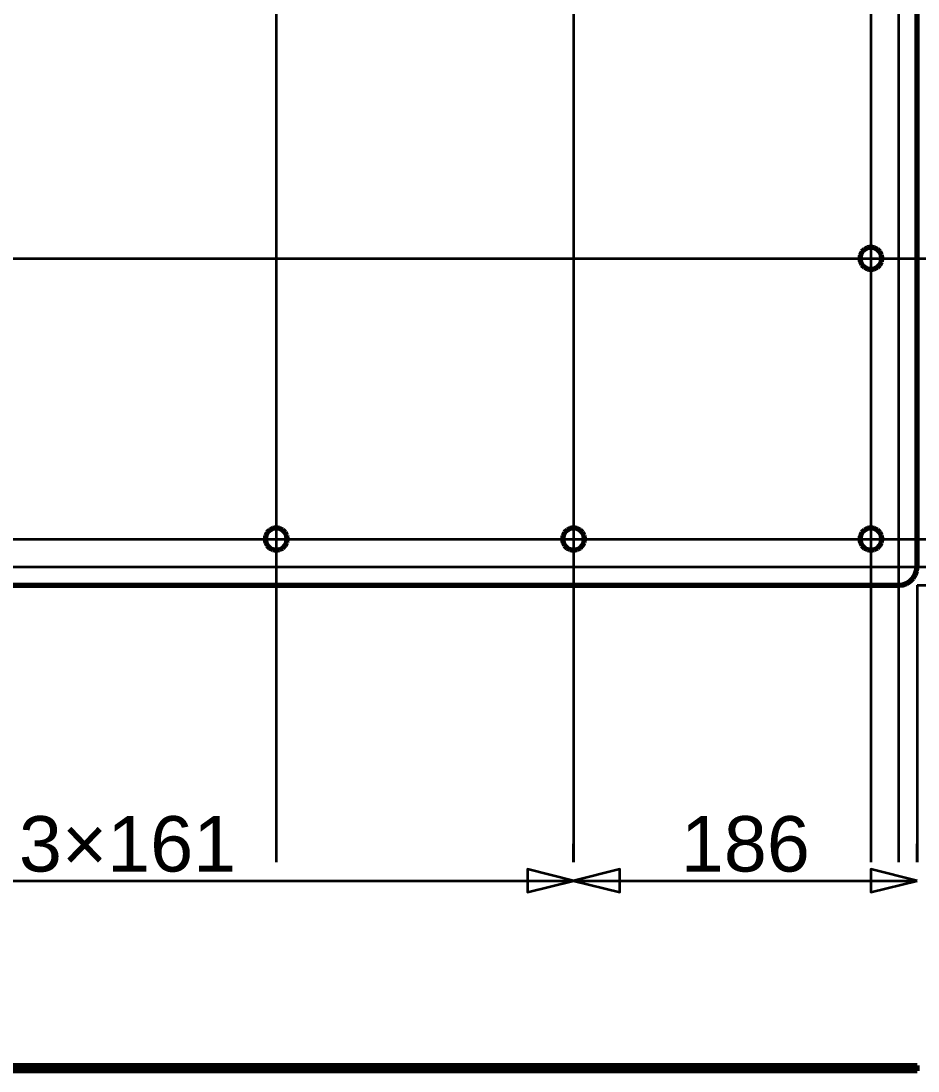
# Model space of a CAD drawing. Header units: millimetres. Extents: x 0 to 420, y 0 to 297.
# Drawn here: x 102 to 150.6, y 149.7 to 206.5 of the extents above; entities that cross this region are included whole.
import ezdxf
from ezdxf.enums import TextEntityAlignment as Align

# ---------------------------------------------------------------- set-up
doc = ezdxf.new("R2010")
doc.units = ezdxf.units.MM
doc.linetypes.add('CENTER', pattern=[5.08, 3.175, -0.635, 0.635, -0.635])
doc.linetypes.add('DASHED', pattern=[1.524, 1.27, -0.254])
doc.styles.add('GOST', font='Arial')

msp = doc.modelspace()

# ---------------------------------------------------------------- linework, layer by layer
at = {"color": 1, "lineweight": 70}
for p, q in [((150.5, 177), (150.5, 256)), ((147.429, 193.885), (147.4, 193.7)), ((147.515, 194.053), (147.429, 193.885)), ((147.647, 194.185), (147.515, 194.053)), ((147.815, 194.271), (147.647, 194.185)), ((148, 194.3), (147.815, 194.271)), ((148.185, 194.271), (148, 194.3)), ((148.353, 194.185), (148.185, 194.271)), ((148.485, 194.053), (148.353, 194.185)), ((148.571, 193.885), (148.485, 194.053)), ((148.6, 193.7), (148.571, 193.885)), ((147.4, 193.7), (147.429, 193.515)), ((147.429, 193.515), (147.515, 193.347)), ((147.515, 193.347), (147.647, 193.215)), ((148.353, 193.215), (148.485, 193.347)), ((148.485, 193.347), (148.571, 193.515)), ((148.571, 193.515), (148.6, 193.7)), ((147.647, 193.215), (147.815, 193.129)), ((147.815, 193.129), (148, 193.1)), ((148, 193.1), (148.185, 193.129)), ((148.185, 193.129), (148.353, 193.215)), ((115.8, 179.1), (115.615, 179.071)), ((115.985, 179.071), (115.8, 179.1)), ((131.9, 179.1), (131.715, 179.071)), ((132.085, 179.071), (131.9, 179.1)), ((148, 179.1), (147.815, 179.071)), ((148.185, 179.071), (148, 179.1)), ((115.229, 178.685), (115.2, 178.5)), ((115.315, 178.853), (115.229, 178.685)), ((115.447, 178.985), (115.315, 178.853)), ((115.615, 179.071), (115.447, 178.985)), ((116.153, 178.985), (115.985, 179.071)), ((116.285, 178.853), (116.153, 178.985)), ((116.371, 178.685), (116.285, 178.853)), ((116.4, 178.5), (116.371, 178.685)), ((131.329, 178.685), (131.3, 178.5)), ((131.415, 178.853), (131.329, 178.685)), ((131.547, 178.985), (131.415, 178.853)), ((131.715, 179.071), (131.547, 178.985)), ((132.253, 178.985), (132.085, 179.071)), ((132.385, 178.853), (132.253, 178.985)), ((132.471, 178.685), (132.385, 178.853)), ((132.5, 178.5), (132.471, 178.685)), ((147.429, 178.685), (147.4, 178.5)), ((147.515, 178.853), (147.429, 178.685)), ((147.647, 178.985), (147.515, 178.853)), ((147.815, 179.071), (147.647, 178.985)), ((148.353, 178.985), (148.185, 179.071)), ((148.485, 178.853), (148.353, 178.985)), ((148.571, 178.685), (148.485, 178.853)), ((148.6, 178.5), (148.571, 178.685)), ((115.2, 178.5), (115.229, 178.315)), ((115.229, 178.315), (115.315, 178.147)), ((115.315, 178.147), (115.447, 178.015)), ((115.447, 178.015), (115.615, 177.929)), ((115.985, 177.929), (116.153, 178.015)), ((116.153, 178.015), (116.285, 178.147)), ((116.285, 178.147), (116.371, 178.315)), ((116.371, 178.315), (116.4, 178.5)), ((131.3, 178.5), (131.329, 178.315)), ((131.329, 178.315), (131.415, 178.147)), ((131.415, 178.147), (131.547, 178.015)), ((131.547, 178.015), (131.715, 177.929)), ((132.085, 177.929), (132.253, 178.015)), ((132.253, 178.015), (132.385, 178.147)), ((132.385, 178.147), (132.471, 178.315)), ((132.471, 178.315), (132.5, 178.5)), ((147.4, 178.5), (147.429, 178.315)), ((147.429, 178.315), (147.515, 178.147)), ((147.515, 178.147), (147.647, 178.015)), ((147.647, 178.015), (147.815, 177.929)), ((148.185, 177.929), (148.353, 178.015)), ((148.353, 178.015), (148.485, 178.147)), ((148.485, 178.147), (148.571, 178.315)), ((148.571, 178.315), (148.6, 178.5)), ((115.615, 177.929), (115.8, 177.9)), ((115.8, 177.9), (115.985, 177.929)), ((131.715, 177.929), (131.9, 177.9)), ((131.9, 177.9), (132.085, 177.929)), ((147.815, 177.929), (148, 177.9)), ((148, 177.9), (148.185, 177.929)), ((150.475, 176.777), (150.5, 177)), ((150.123, 176.218), (150.282, 176.377)), ((150.282, 176.377), (150.401, 176.566)), ((150.401, 176.566), (150.475, 176.777)), ((66, 176), (149.5, 176)), ((149.5, 176), (149.723, 176.025)), ((149.723, 176.025), (149.934, 176.099)), ((149.934, 176.099), (150.123, 176.218)), ((66, 150), (149.5, 150)), ((149.5, 149.7), (66, 149.7)), ((149.5, 150), (149.612, 150)), ((149.5, 149.7), (149.5, 150)), ((149.612, 149.7), (149.5, 149.7)), ((149.612, 150), (149.723, 150)), ((149.723, 149.7), (149.612, 149.7)), ((149.723, 150), (149.83, 150)), ((149.83, 149.7), (149.723, 149.7)), ((149.83, 150), (149.934, 150)), ((149.934, 149.7), (149.83, 149.7)), ((149.934, 150), (150.032, 150)), ((150.032, 149.7), (149.934, 149.7)), ((150.032, 150), (150.123, 150)), ((150.123, 149.7), (150.032, 149.7)), ((150.123, 150), (150.207, 150)), ((150.207, 149.7), (150.123, 149.7)), ((150.207, 150), (150.282, 150)), ((150.282, 149.7), (150.207, 149.7)), ((150.282, 150), (150.347, 150)), ((150.347, 149.7), (150.282, 149.7)), ((150.347, 150), (150.401, 150)), ((150.401, 149.7), (150.347, 149.7)), ((150.401, 150), (150.444, 150)), ((150.444, 149.7), (150.401, 149.7)), ((150.444, 150), (150.475, 150)), ((150.475, 149.7), (150.444, 149.7)), ((150.475, 150), (150.494, 150)), ((150.494, 149.7), (150.475, 149.7)), ((150.494, 150), (150.5, 150)), ((150.5, 149.7), (150.494, 149.7)), ((150.5, 149.7), (150.5, 150)), ((150.5, 149.7), (150.5, 150))]:
    msp.add_line(p, q, dxfattribs=at)
at = {"color": 5, "linetype": 'DASHED', "lineweight": 35}
for p, q in [((150.5, 256), (150.5, 177)), ((147.4, 193.7), (147.429, 193.885)), ((147.429, 193.885), (147.515, 194.053)), ((147.515, 194.053), (147.647, 194.185)), ((147.647, 194.185), (147.815, 194.271)), ((147.815, 194.271), (148, 194.3)), ((148, 194.3), (148.185, 194.271)), ((148.185, 194.271), (148.353, 194.185)), ((148.353, 194.185), (148.485, 194.053)), ((148.485, 194.053), (148.571, 193.885)), ((148.571, 193.885), (148.6, 193.7)), ((147.429, 193.515), (147.4, 193.7)), ((147.515, 193.347), (147.429, 193.515)), ((147.647, 193.215), (147.515, 193.347)), ((148.485, 193.347), (148.353, 193.215)), ((148.571, 193.515), (148.485, 193.347)), ((148.6, 193.7), (148.571, 193.515)), ((147.815, 193.129), (147.647, 193.215)), ((148, 193.1), (147.815, 193.129)), ((148.185, 193.129), (148, 193.1)), ((148.353, 193.215), (148.185, 193.129)), ((115.615, 179.071), (115.8, 179.1)), ((115.8, 179.1), (115.985, 179.071)), ((131.715, 179.071), (131.9, 179.1)), ((131.9, 179.1), (132.085, 179.071)), ((147.815, 179.071), (148, 179.1)), ((148, 179.1), (148.185, 179.071)), ((115.2, 178.5), (115.229, 178.685)), ((115.229, 178.685), (115.315, 178.853)), ((115.315, 178.853), (115.447, 178.985)), ((115.447, 178.985), (115.615, 179.071)), ((115.985, 179.071), (116.153, 178.985)), ((116.153, 178.985), (116.285, 178.853)), ((116.285, 178.853), (116.371, 178.685)), ((116.371, 178.685), (116.4, 178.5)), ((131.3, 178.5), (131.329, 178.685)), ((131.329, 178.685), (131.415, 178.853)), ((131.415, 178.853), (131.547, 178.985)), ((131.547, 178.985), (131.715, 179.071)), ((132.085, 179.071), (132.253, 178.985)), ((132.253, 178.985), (132.385, 178.853)), ((132.385, 178.853), (132.471, 178.685)), ((132.471, 178.685), (132.5, 178.5)), ((147.4, 178.5), (147.429, 178.685)), ((147.429, 178.685), (147.515, 178.853)), ((147.515, 178.853), (147.647, 178.985)), ((147.647, 178.985), (147.815, 179.071)), ((148.185, 179.071), (148.353, 178.985)), ((148.353, 178.985), (148.485, 178.853)), ((148.485, 178.853), (148.571, 178.685)), ((148.571, 178.685), (148.6, 178.5)), ((115.229, 178.315), (115.2, 178.5)), ((115.315, 178.147), (115.229, 178.315)), ((115.447, 178.015), (115.315, 178.147)), ((115.615, 177.929), (115.447, 178.015)), ((116.153, 178.015), (115.985, 177.929)), ((116.285, 178.147), (116.153, 178.015)), ((116.371, 178.315), (116.285, 178.147)), ((116.4, 178.5), (116.371, 178.315)), ((131.329, 178.315), (131.3, 178.5)), ((131.415, 178.147), (131.329, 178.315)), ((131.547, 178.015), (131.415, 178.147)), ((131.715, 177.929), (131.547, 178.015)), ((132.253, 178.015), (132.085, 177.929)), ((132.385, 178.147), (132.253, 178.015)), ((132.471, 178.315), (132.385, 178.147)), ((132.5, 178.5), (132.471, 178.315)), ((147.429, 178.315), (147.4, 178.5)), ((147.515, 178.147), (147.429, 178.315)), ((147.647, 178.015), (147.515, 178.147)), ((147.815, 177.929), (147.647, 178.015)), ((148.353, 178.015), (148.185, 177.929)), ((148.485, 178.147), (148.353, 178.015)), ((148.571, 178.315), (148.485, 178.147)), ((148.6, 178.5), (148.571, 178.315)), ((115.8, 177.9), (115.615, 177.929)), ((115.985, 177.929), (115.8, 177.9)), ((131.9, 177.9), (131.715, 177.929)), ((132.085, 177.929), (131.9, 177.9)), ((148, 177.9), (147.815, 177.929)), ((148.185, 177.929), (148, 177.9)), ((150.5, 177), (150.475, 176.777)), ((150.282, 176.377), (150.123, 176.218)), ((150.401, 176.566), (150.282, 176.377)), ((150.475, 176.777), (150.401, 176.566)), ((149.5, 176), (66, 176)), ((149.723, 176.025), (149.5, 176)), ((149.934, 176.099), (149.723, 176.025)), ((150.123, 176.218), (149.934, 176.099)), ((149.5, 150), (66, 150)), ((66, 149.7), (149.5, 149.7)), ((115.215, 150), (115.2, 150)), ((115.2, 150), (115.215, 150)), ((115.215, 150), (115.2, 150)), ((115.2, 150), (115.215, 150)), ((115.215, 149.7), (115.2, 149.7)), ((115.2, 149.7), (115.215, 149.7)), ((115.215, 149.7), (115.2, 149.7)), ((115.2, 149.7), (115.215, 149.7)), ((115.259, 150), (115.215, 150)), ((115.215, 150), (115.259, 150)), ((115.259, 150), (115.215, 150)), ((115.215, 150), (115.259, 150)), ((115.259, 149.7), (115.215, 149.7)), ((115.215, 149.7), (115.259, 149.7)), ((115.259, 149.7), (115.215, 149.7)), ((115.215, 149.7), (115.259, 149.7)), ((115.331, 150), (115.259, 150)), ((115.259, 150), (115.331, 150)), ((115.331, 150), (115.259, 150)), ((115.259, 150), (115.331, 150)), ((115.331, 149.7), (115.259, 149.7)), ((115.259, 149.7), (115.331, 149.7)), ((115.331, 149.7), (115.259, 149.7)), ((115.259, 149.7), (115.331, 149.7)), ((115.426, 150), (115.331, 150)), ((115.331, 150), (115.426, 150)), ((115.426, 150), (115.331, 150)), ((115.331, 150), (115.426, 150)), ((115.426, 149.7), (115.331, 149.7)), ((115.331, 149.7), (115.426, 149.7)), ((115.426, 149.7), (115.331, 149.7)), ((115.331, 149.7), (115.426, 149.7)), ((115.54, 150), (115.426, 150)), ((115.426, 150), (115.54, 150)), ((115.54, 150), (115.426, 150)), ((115.426, 150), (115.54, 150)), ((115.54, 149.7), (115.426, 149.7)), ((115.426, 149.7), (115.54, 149.7)), ((115.54, 149.7), (115.426, 149.7)), ((115.426, 149.7), (115.54, 149.7)), ((115.666, 150), (115.54, 150)), ((115.54, 150), (115.666, 150)), ((115.666, 150), (115.54, 150)), ((115.54, 150), (115.666, 150)), ((115.666, 149.7), (115.54, 149.7)), ((115.54, 149.7), (115.666, 149.7)), ((115.666, 149.7), (115.54, 149.7)), ((115.54, 149.7), (115.666, 149.7)), ((115.8, 150), (115.666, 150)), ((115.666, 150), (115.8, 150)), ((115.8, 150), (115.666, 150)), ((115.666, 150), (115.8, 150)), ((115.8, 149.7), (115.666, 149.7)), ((115.666, 149.7), (115.8, 149.7)), ((115.8, 149.7), (115.666, 149.7)), ((115.666, 149.7), (115.8, 149.7)), ((115.934, 150), (115.8, 150)), ((115.8, 150), (115.934, 150)), ((115.934, 150), (115.8, 150)), ((115.8, 150), (115.934, 150)), ((115.934, 149.7), (115.8, 149.7)), ((115.8, 149.7), (115.934, 149.7)), ((115.934, 149.7), (115.8, 149.7)), ((115.8, 149.7), (115.934, 149.7)), ((116.06, 150), (115.934, 150)), ((115.934, 150), (116.06, 150)), ((116.06, 150), (115.934, 150)), ((115.934, 150), (116.06, 150)), ((116.06, 149.7), (115.934, 149.7)), ((115.934, 149.7), (116.06, 149.7)), ((116.06, 149.7), (115.934, 149.7)), ((115.934, 149.7), (116.06, 149.7)), ((116.174, 150), (116.06, 150)), ((116.06, 150), (116.174, 150)), ((116.174, 150), (116.06, 150)), ((116.06, 150), (116.174, 150)), ((116.174, 149.7), (116.06, 149.7)), ((116.06, 149.7), (116.174, 149.7)), ((116.174, 149.7), (116.06, 149.7)), ((116.06, 149.7), (116.174, 149.7)), ((116.269, 150), (116.174, 150)), ((116.174, 150), (116.269, 150)), ((116.269, 150), (116.174, 150)), ((116.174, 150), (116.269, 150)), ((116.269, 149.7), (116.174, 149.7)), ((116.174, 149.7), (116.269, 149.7)), ((116.269, 149.7), (116.174, 149.7)), ((116.174, 149.7), (116.269, 149.7)), ((116.341, 150), (116.269, 150)), ((116.269, 150), (116.341, 150)), ((116.341, 150), (116.269, 150)), ((116.269, 150), (116.341, 150)), ((116.341, 149.7), (116.269, 149.7)), ((116.269, 149.7), (116.341, 149.7)), ((116.341, 149.7), (116.269, 149.7)), ((116.269, 149.7), (116.341, 149.7)), ((116.385, 150), (116.341, 150)), ((116.341, 150), (116.385, 150)), ((116.385, 150), (116.341, 150)), ((116.341, 150), (116.385, 150)), ((116.385, 149.7), (116.341, 149.7)), ((116.341, 149.7), (116.385, 149.7)), ((116.385, 149.7), (116.341, 149.7)), ((116.341, 149.7), (116.385, 149.7)), ((116.4, 150), (116.385, 150)), ((116.385, 150), (116.4, 150)), ((116.4, 150), (116.385, 150)), ((116.385, 150), (116.4, 150)), ((116.4, 149.7), (116.385, 149.7)), ((116.385, 149.7), (116.4, 149.7)), ((116.4, 149.7), (116.385, 149.7)), ((116.385, 149.7), (116.4, 149.7)), ((116.4, 150), (116.4, 149.7)), ((116.4, 150), (116.4, 149.7)), ((131.315, 150), (131.3, 150)), ((131.3, 150), (131.315, 150)), ((131.315, 150), (131.3, 150)), ((131.3, 150), (131.315, 150)), ((131.315, 149.7), (131.3, 149.7)), ((131.3, 149.7), (131.315, 149.7)), ((131.315, 149.7), (131.3, 149.7)), ((131.3, 149.7), (131.315, 149.7)), ((131.359, 150), (131.315, 150)), ((131.315, 150), (131.359, 150)), ((131.359, 150), (131.315, 150)), ((131.315, 150), (131.359, 150)), ((131.359, 149.7), (131.315, 149.7)), ((131.315, 149.7), (131.359, 149.7)), ((131.359, 149.7), (131.315, 149.7)), ((131.315, 149.7), (131.359, 149.7)), ((131.431, 150), (131.359, 150)), ((131.359, 150), (131.431, 150)), ((131.431, 150), (131.359, 150)), ((131.359, 150), (131.431, 150)), ((131.431, 149.7), (131.359, 149.7)), ((131.359, 149.7), (131.431, 149.7)), ((131.431, 149.7), (131.359, 149.7)), ((131.359, 149.7), (131.431, 149.7)), ((131.526, 150), (131.431, 150)), ((131.431, 150), (131.526, 150)), ((131.526, 150), (131.431, 150)), ((131.431, 150), (131.526, 150)), ((131.526, 149.7), (131.431, 149.7)), ((131.431, 149.7), (131.526, 149.7)), ((131.526, 149.7), (131.431, 149.7)), ((131.431, 149.7), (131.526, 149.7)), ((131.64, 150), (131.526, 150)), ((131.526, 150), (131.64, 150)), ((131.64, 150), (131.526, 150)), ((131.526, 150), (131.64, 150)), ((131.64, 149.7), (131.526, 149.7)), ((131.526, 149.7), (131.64, 149.7)), ((131.64, 149.7), (131.526, 149.7)), ((131.526, 149.7), (131.64, 149.7)), ((131.766, 150), (131.64, 150)), ((131.64, 150), (131.766, 150)), ((131.766, 150), (131.64, 150)), ((131.64, 150), (131.766, 150)), ((131.766, 149.7), (131.64, 149.7)), ((131.64, 149.7), (131.766, 149.7)), ((131.766, 149.7), (131.64, 149.7)), ((131.64, 149.7), (131.766, 149.7)), ((131.9, 150), (131.766, 150)), ((131.766, 150), (131.9, 150)), ((131.9, 150), (131.766, 150)), ((131.766, 150), (131.9, 150)), ((131.9, 149.7), (131.766, 149.7)), ((131.766, 149.7), (131.9, 149.7)), ((131.9, 149.7), (131.766, 149.7)), ((131.766, 149.7), (131.9, 149.7)), ((132.034, 150), (131.9, 150)), ((131.9, 150), (132.034, 150)), ((132.034, 150), (131.9, 150)), ((131.9, 150), (132.034, 150)), ((132.034, 149.7), (131.9, 149.7)), ((131.9, 149.7), (132.034, 149.7)), ((132.034, 149.7), (131.9, 149.7)), ((131.9, 149.7), (132.034, 149.7)), ((132.16, 150), (132.034, 150)), ((132.034, 150), (132.16, 150)), ((132.16, 150), (132.034, 150)), ((132.034, 150), (132.16, 150)), ((132.16, 149.7), (132.034, 149.7)), ((132.034, 149.7), (132.16, 149.7)), ((132.16, 149.7), (132.034, 149.7)), ((132.034, 149.7), (132.16, 149.7)), ((132.274, 150), (132.16, 150)), ((132.16, 150), (132.274, 150)), ((132.274, 150), (132.16, 150)), ((132.16, 150), (132.274, 150)), ((132.274, 149.7), (132.16, 149.7)), ((132.16, 149.7), (132.274, 149.7)), ((132.274, 149.7), (132.16, 149.7)), ((132.16, 149.7), (132.274, 149.7)), ((132.369, 150), (132.274, 150)), ((132.274, 150), (132.369, 150)), ((132.369, 150), (132.274, 150)), ((132.274, 150), (132.369, 150)), ((132.369, 149.7), (132.274, 149.7)), ((132.274, 149.7), (132.369, 149.7)), ((132.369, 149.7), (132.274, 149.7)), ((132.274, 149.7), (132.369, 149.7)), ((132.441, 150), (132.369, 150)), ((132.369, 150), (132.441, 150)), ((132.441, 150), (132.369, 150)), ((132.369, 150), (132.441, 150)), ((132.441, 149.7), (132.369, 149.7)), ((132.369, 149.7), (132.441, 149.7)), ((132.441, 149.7), (132.369, 149.7)), ((132.369, 149.7), (132.441, 149.7)), ((132.485, 150), (132.441, 150)), ((132.441, 150), (132.485, 150)), ((132.485, 150), (132.441, 150)), ((132.441, 150), (132.485, 150)), ((132.485, 149.7), (132.441, 149.7)), ((132.441, 149.7), (132.485, 149.7)), ((132.485, 149.7), (132.441, 149.7)), ((132.441, 149.7), (132.485, 149.7)), ((132.5, 150), (132.485, 150)), ((132.485, 150), (132.5, 150)), ((132.5, 150), (132.485, 150)), ((132.485, 150), (132.5, 150)), ((132.5, 149.7), (132.485, 149.7)), ((132.485, 149.7), (132.5, 149.7)), ((132.5, 149.7), (132.485, 149.7)), ((132.485, 149.7), (132.5, 149.7)), ((132.5, 150), (132.5, 149.7)), ((132.5, 150), (132.5, 149.7)), ((147.415, 150), (147.4, 150)), ((147.4, 150), (147.415, 150)), ((147.415, 150), (147.4, 150)), ((147.4, 150), (147.415, 150)), ((147.415, 150), (147.4, 150)), ((147.4, 150), (147.415, 150)), ((147.415, 150), (147.4, 150)), ((147.4, 150), (147.415, 150)), ((147.415, 150), (147.4, 150)), ((147.4, 150), (147.415, 150)), ((147.415, 150), (147.4, 150)), ((147.4, 150), (147.415, 150)), ((147.415, 149.7), (147.4, 149.7)), ((147.4, 149.7), (147.415, 149.7)), ((147.415, 149.7), (147.4, 149.7)), ((147.4, 149.7), (147.415, 149.7)), ((147.415, 149.7), (147.4, 149.7)), ((147.4, 149.7), (147.415, 149.7)), ((147.415, 149.7), (147.4, 149.7)), ((147.4, 149.7), (147.415, 149.7)), ((147.415, 149.7), (147.4, 149.7)), ((147.4, 149.7), (147.415, 149.7)), ((147.415, 149.7), (147.4, 149.7)), ((147.4, 149.7), (147.415, 149.7)), ((147.459, 150), (147.415, 150)), ((147.415, 150), (147.459, 150)), ((147.459, 150), (147.415, 150)), ((147.415, 150), (147.459, 150)), ((147.459, 150), (147.415, 150)), ((147.415, 150), (147.459, 150)), ((147.459, 150), (147.415, 150)), ((147.415, 150), (147.459, 150)), ((147.459, 150), (147.415, 150)), ((147.415, 150), (147.459, 150)), ((147.459, 150), (147.415, 150)), ((147.415, 150), (147.459, 150)), ((147.459, 149.7), (147.415, 149.7)), ((147.415, 149.7), (147.459, 149.7)), ((147.459, 149.7), (147.415, 149.7)), ((147.415, 149.7), (147.459, 149.7)), ((147.459, 149.7), (147.415, 149.7)), ((147.415, 149.7), (147.459, 149.7)), ((147.459, 149.7), (147.415, 149.7)), ((147.415, 149.7), (147.459, 149.7)), ((147.459, 149.7), (147.415, 149.7)), ((147.415, 149.7), (147.459, 149.7)), ((147.459, 149.7), (147.415, 149.7)), ((147.415, 149.7), (147.459, 149.7)), ((147.531, 150), (147.459, 150)), ((147.459, 150), (147.531, 150)), ((147.531, 150), (147.459, 150)), ((147.459, 150), (147.531, 150)), ((147.531, 150), (147.459, 150)), ((147.459, 150), (147.531, 150)), ((147.531, 150), (147.459, 150)), ((147.459, 150), (147.531, 150)), ((147.531, 150), (147.459, 150)), ((147.459, 150), (147.531, 150)), ((147.531, 150), (147.459, 150)), ((147.459, 150), (147.531, 150)), ((147.531, 149.7), (147.459, 149.7)), ((147.459, 149.7), (147.531, 149.7)), ((147.531, 149.7), (147.459, 149.7)), ((147.459, 149.7), (147.531, 149.7)), ((147.531, 149.7), (147.459, 149.7)), ((147.459, 149.7), (147.531, 149.7)), ((147.531, 149.7), (147.459, 149.7)), ((147.459, 149.7), (147.531, 149.7)), ((147.531, 149.7), (147.459, 149.7)), ((147.459, 149.7), (147.531, 149.7)), ((147.531, 149.7), (147.459, 149.7)), ((147.459, 149.7), (147.531, 149.7)), ((147.626, 150), (147.531, 150)), ((147.531, 150), (147.626, 150)), ((147.626, 150), (147.531, 150)), ((147.531, 150), (147.626, 150)), ((147.626, 150), (147.531, 150)), ((147.531, 150), (147.626, 150)), ((147.626, 150), (147.531, 150)), ((147.531, 150), (147.626, 150)), ((147.626, 150), (147.531, 150)), ((147.531, 150), (147.626, 150)), ((147.626, 150), (147.531, 150)), ((147.531, 150), (147.626, 150)), ((147.626, 149.7), (147.531, 149.7)), ((147.531, 149.7), (147.626, 149.7)), ((147.626, 149.7), (147.531, 149.7)), ((147.531, 149.7), (147.626, 149.7)), ((147.626, 149.7), (147.531, 149.7)), ((147.531, 149.7), (147.626, 149.7)), ((147.626, 149.7), (147.531, 149.7)), ((147.531, 149.7), (147.626, 149.7)), ((147.626, 149.7), (147.531, 149.7)), ((147.531, 149.7), (147.626, 149.7)), ((147.626, 149.7), (147.531, 149.7)), ((147.531, 149.7), (147.626, 149.7)), ((147.74, 150), (147.626, 150)), ((147.626, 150), (147.74, 150)), ((147.74, 150), (147.626, 150)), ((147.626, 150), (147.74, 150)), ((147.74, 150), (147.626, 150)), ((147.626, 150), (147.74, 150)), ((147.74, 150), (147.626, 150)), ((147.626, 150), (147.74, 150)), ((147.74, 150), (147.626, 150)), ((147.626, 150), (147.74, 150)), ((147.74, 150), (147.626, 150)), ((147.626, 150), (147.74, 150)), ((147.74, 149.7), (147.626, 149.7)), ((147.626, 149.7), (147.74, 149.7)), ((147.74, 149.7), (147.626, 149.7)), ((147.626, 149.7), (147.74, 149.7)), ((147.74, 149.7), (147.626, 149.7)), ((147.626, 149.7), (147.74, 149.7)), ((147.74, 149.7), (147.626, 149.7)), ((147.626, 149.7), (147.74, 149.7)), ((147.74, 149.7), (147.626, 149.7)), ((147.626, 149.7), (147.74, 149.7)), ((147.74, 149.7), (147.626, 149.7)), ((147.626, 149.7), (147.74, 149.7)), ((147.866, 150), (147.74, 150)), ((147.74, 150), (147.866, 150)), ((147.866, 150), (147.74, 150)), ((147.74, 150), (147.866, 150)), ((147.866, 150), (147.74, 150)), ((147.74, 150), (147.866, 150)), ((147.866, 150), (147.74, 150)), ((147.74, 150), (147.866, 150)), ((147.866, 150), (147.74, 150)), ((147.74, 150), (147.866, 150)), ((147.866, 150), (147.74, 150)), ((147.74, 150), (147.866, 150)), ((147.866, 149.7), (147.74, 149.7)), ((147.74, 149.7), (147.866, 149.7)), ((147.866, 149.7), (147.74, 149.7)), ((147.74, 149.7), (147.866, 149.7)), ((147.866, 149.7), (147.74, 149.7)), ((147.74, 149.7), (147.866, 149.7)), ((147.866, 149.7), (147.74, 149.7)), ((147.74, 149.7), (147.866, 149.7)), ((147.866, 149.7), (147.74, 149.7)), ((147.74, 149.7), (147.866, 149.7)), ((147.866, 149.7), (147.74, 149.7)), ((147.74, 149.7), (147.866, 149.7)), ((148, 150), (147.866, 150)), ((147.866, 150), (148, 150)), ((148, 150), (147.866, 150)), ((147.866, 150), (148, 150)), ((148, 150), (147.866, 150)), ((147.866, 150), (148, 150)), ((148, 150), (147.866, 150)), ((147.866, 150), (148, 150)), ((148, 150), (147.866, 150)), ((147.866, 150), (148, 150)), ((148, 150), (147.866, 150)), ((147.866, 150), (148, 150)), ((148, 149.7), (147.866, 149.7)), ((147.866, 149.7), (148, 149.7)), ((148, 149.7), (147.866, 149.7)), ((147.866, 149.7), (148, 149.7)), ((148, 149.7), (147.866, 149.7)), ((147.866, 149.7), (148, 149.7)), ((148, 149.7), (147.866, 149.7)), ((147.866, 149.7), (148, 149.7)), ((148, 149.7), (147.866, 149.7)), ((147.866, 149.7), (148, 149.7)), ((148, 149.7), (147.866, 149.7)), ((147.866, 149.7), (148, 149.7)), ((148.134, 150), (148, 150)), ((148, 150), (148.134, 150)), ((148.134, 150), (148, 150)), ((148, 150), (148.134, 150)), ((148.134, 150), (148, 150)), ((148, 150), (148.134, 150)), ((148.134, 150), (148, 150)), ((148, 150), (148.134, 150)), ((148.134, 150), (148, 150)), ((148, 150), (148.134, 150)), ((148.134, 150), (148, 150)), ((148, 150), (148.134, 150)), ((148.134, 149.7), (148, 149.7)), ((148, 149.7), (148.134, 149.7)), ((148.134, 149.7), (148, 149.7)), ((148, 149.7), (148.134, 149.7)), ((148.134, 149.7), (148, 149.7)), ((148, 149.7), (148.134, 149.7)), ((148.134, 149.7), (148, 149.7)), ((148, 149.7), (148.134, 149.7)), ((148.134, 149.7), (148, 149.7)), ((148, 149.7), (148.134, 149.7)), ((148.134, 149.7), (148, 149.7)), ((148, 149.7), (148.134, 149.7)), ((148.26, 150), (148.134, 150)), ((148.134, 150), (148.26, 150)), ((148.26, 150), (148.134, 150)), ((148.134, 150), (148.26, 150)), ((148.26, 150), (148.134, 150)), ((148.134, 150), (148.26, 150)), ((148.26, 150), (148.134, 150)), ((148.134, 150), (148.26, 150)), ((148.26, 150), (148.134, 150)), ((148.134, 150), (148.26, 150)), ((148.26, 150), (148.134, 150)), ((148.134, 150), (148.26, 150)), ((148.26, 149.7), (148.134, 149.7)), ((148.134, 149.7), (148.26, 149.7)), ((148.26, 149.7), (148.134, 149.7)), ((148.134, 149.7), (148.26, 149.7)), ((148.26, 149.7), (148.134, 149.7)), ((148.134, 149.7), (148.26, 149.7)), ((148.26, 149.7), (148.134, 149.7)), ((148.134, 149.7), (148.26, 149.7)), ((148.26, 149.7), (148.134, 149.7)), ((148.134, 149.7), (148.26, 149.7)), ((148.26, 149.7), (148.134, 149.7)), ((148.134, 149.7), (148.26, 149.7)), ((148.374, 150), (148.26, 150)), ((148.26, 150), (148.374, 150)), ((148.374, 150), (148.26, 150)), ((148.26, 150), (148.374, 150)), ((148.374, 150), (148.26, 150)), ((148.26, 150), (148.374, 150)), ((148.374, 150), (148.26, 150)), ((148.26, 150), (148.374, 150)), ((148.374, 150), (148.26, 150)), ((148.26, 150), (148.374, 150)), ((148.374, 150), (148.26, 150)), ((148.26, 150), (148.374, 150)), ((148.374, 149.7), (148.26, 149.7)), ((148.26, 149.7), (148.374, 149.7)), ((148.374, 149.7), (148.26, 149.7)), ((148.26, 149.7), (148.374, 149.7)), ((148.374, 149.7), (148.26, 149.7)), ((148.26, 149.7), (148.374, 149.7)), ((148.374, 149.7), (148.26, 149.7)), ((148.26, 149.7), (148.374, 149.7)), ((148.374, 149.7), (148.26, 149.7)), ((148.26, 149.7), (148.374, 149.7)), ((148.374, 149.7), (148.26, 149.7)), ((148.26, 149.7), (148.374, 149.7)), ((148.469, 150), (148.374, 150)), ((148.374, 150), (148.469, 150)), ((148.469, 150), (148.374, 150)), ((148.374, 150), (148.469, 150)), ((148.469, 150), (148.374, 150)), ((148.374, 150), (148.469, 150)), ((148.469, 150), (148.374, 150)), ((148.374, 150), (148.469, 150)), ((148.469, 150), (148.374, 150)), ((148.374, 150), (148.469, 150)), ((148.469, 150), (148.374, 150)), ((148.374, 150), (148.469, 150)), ((148.469, 149.7), (148.374, 149.7)), ((148.374, 149.7), (148.469, 149.7)), ((148.469, 149.7), (148.374, 149.7)), ((148.374, 149.7), (148.469, 149.7)), ((148.469, 149.7), (148.374, 149.7)), ((148.374, 149.7), (148.469, 149.7)), ((148.469, 149.7), (148.374, 149.7)), ((148.374, 149.7), (148.469, 149.7)), ((148.469, 149.7), (148.374, 149.7)), ((148.374, 149.7), (148.469, 149.7)), ((148.469, 149.7), (148.374, 149.7)), ((148.374, 149.7), (148.469, 149.7)), ((148.541, 150), (148.469, 150)), ((148.469, 150), (148.541, 150)), ((148.541, 150), (148.469, 150)), ((148.469, 150), (148.541, 150)), ((148.541, 150), (148.469, 150)), ((148.469, 150), (148.541, 150)), ((148.541, 150), (148.469, 150)), ((148.469, 150), (148.541, 150)), ((148.541, 150), (148.469, 150)), ((148.469, 150), (148.541, 150)), ((148.541, 150), (148.469, 150)), ((148.469, 150), (148.541, 150)), ((148.541, 149.7), (148.469, 149.7)), ((148.469, 149.7), (148.541, 149.7)), ((148.541, 149.7), (148.469, 149.7)), ((148.469, 149.7), (148.541, 149.7)), ((148.541, 149.7), (148.469, 149.7)), ((148.469, 149.7), (148.541, 149.7)), ((148.541, 149.7), (148.469, 149.7)), ((148.469, 149.7), (148.541, 149.7)), ((148.541, 149.7), (148.469, 149.7)), ((148.469, 149.7), (148.541, 149.7)), ((148.541, 149.7), (148.469, 149.7)), ((148.469, 149.7), (148.541, 149.7)), ((148.585, 150), (148.541, 150)), ((148.541, 150), (148.585, 150)), ((148.585, 150), (148.541, 150)), ((148.541, 150), (148.585, 150)), ((148.585, 150), (148.541, 150)), ((148.541, 150), (148.585, 150)), ((148.585, 150), (148.541, 150)), ((148.541, 150), (148.585, 150)), ((148.585, 150), (148.541, 150)), ((148.541, 150), (148.585, 150)), ((148.585, 150), (148.541, 150)), ((148.541, 150), (148.585, 150)), ((148.585, 149.7), (148.541, 149.7)), ((148.541, 149.7), (148.585, 149.7)), ((148.585, 149.7), (148.541, 149.7)), ((148.541, 149.7), (148.585, 149.7)), ((148.585, 149.7), (148.541, 149.7)), ((148.541, 149.7), (148.585, 149.7)), ((148.585, 149.7), (148.541, 149.7)), ((148.541, 149.7), (148.585, 149.7)), ((148.585, 149.7), (148.541, 149.7)), ((148.541, 149.7), (148.585, 149.7)), ((148.585, 149.7), (148.541, 149.7)), ((148.541, 149.7), (148.585, 149.7)), ((148.6, 150), (148.585, 150)), ((148.585, 150), (148.6, 150)), ((148.6, 150), (148.585, 150)), ((148.585, 150), (148.6, 150)), ((148.6, 150), (148.585, 150)), ((148.585, 150), (148.6, 150)), ((148.6, 150), (148.585, 150)), ((148.585, 150), (148.6, 150)), ((148.6, 150), (148.585, 150)), ((148.585, 150), (148.6, 150)), ((148.6, 150), (148.585, 150)), ((148.585, 150), (148.6, 150)), ((148.6, 149.7), (148.585, 149.7)), ((148.585, 149.7), (148.6, 149.7)), ((148.6, 149.7), (148.585, 149.7)), ((148.585, 149.7), (148.6, 149.7)), ((148.6, 149.7), (148.585, 149.7)), ((148.585, 149.7), (148.6, 149.7)), ((148.6, 149.7), (148.585, 149.7)), ((148.585, 149.7), (148.6, 149.7)), ((148.6, 149.7), (148.585, 149.7)), ((148.585, 149.7), (148.6, 149.7)), ((148.6, 149.7), (148.585, 149.7)), ((148.585, 149.7), (148.6, 149.7)), ((148.6, 150), (148.6, 149.7)), ((148.6, 150), (148.6, 149.7)), ((148.6, 150), (148.6, 149.7)), ((148.6, 150), (148.6, 149.7)), ((148.6, 150), (148.6, 149.7)), ((148.6, 150), (148.6, 149.7)), ((149.612, 150), (149.5, 150)), ((149.5, 149.7), (149.612, 149.7)), ((149.723, 150), (149.612, 150)), ((149.612, 149.7), (149.723, 149.7)), ((149.83, 150), (149.723, 150)), ((149.723, 149.7), (149.83, 149.7)), ((149.934, 150), (149.83, 150)), ((149.83, 149.7), (149.934, 149.7)), ((150.032, 150), (149.934, 150)), ((149.934, 149.7), (150.032, 149.7)), ((150.123, 150), (150.032, 150)), ((150.032, 149.7), (150.123, 149.7)), ((150.207, 150), (150.123, 150)), ((150.123, 149.7), (150.207, 149.7)), ((150.282, 150), (150.207, 150)), ((150.207, 149.7), (150.282, 149.7)), ((150.347, 150), (150.282, 150)), ((150.282, 149.7), (150.347, 149.7)), ((150.401, 150), (150.347, 150)), ((150.347, 149.7), (150.401, 149.7)), ((150.444, 150), (150.401, 150)), ((150.401, 149.7), (150.444, 149.7)), ((150.475, 150), (150.444, 150)), ((150.444, 149.7), (150.475, 149.7)), ((150.494, 150), (150.475, 150)), ((150.475, 149.7), (150.494, 149.7)), ((150.5, 150), (150.494, 150)), ((150.494, 149.7), (150.5, 149.7))]:
    msp.add_line(p, q, dxfattribs=at)
at = {"color": 7, "lineweight": 35}
for p, q in [((149.5, 253), (149.5, 161)), ((115.8, 251.9), (115.8, 161)), ((131.9, 251.9), (131.9, 161)), ((148, 251.9), (148, 161)), ((148, 236.7), (148, 161)), ((148, 221.5), (148, 161)), ((148, 206.3), (148, 161)), ((70.1, 193.7), (165.5, 193.7)), ((148, 191.1), (148, 161)), ((70.1, 178.5), (165.5, 178.5)), ((86.2, 178.5), (165.5, 178.5)), ((102.3, 178.5), (165.5, 178.5)), ((118.4, 178.5), (165.5, 178.5)), ((134.5, 178.5), (165.5, 178.5)), ((69, 177), (165.5, 177)), ((115.8, 175.9), (115.8, 161)), ((131.9, 175.9), (131.9, 161)), ((148, 175.9), (148, 161)), ((150.5, 176), (150.5, 161)), ((150.5, 176), (165.5, 176)), ((149.5, 174), (149.5, 161)), ((131.9, 161), (131.9, 162)), ((131.9, 161), (131.9, 162)), ((150.5, 161), (150.5, 162)), ((83.6, 160), (131.9, 160)), ((131.9, 160), (150.5, 160))]:
    msp.add_line(p, q, dxfattribs=at)
at = {"color": 4, "linetype": 'CENTER', "lineweight": 25}
for p, q in [((148, 191.6), (148, 195.8)), ((145.9, 193.7), (150.1, 193.7)), ((115.8, 176.4), (115.8, 180.6)), ((131.9, 176.4), (131.9, 180.6)), ((148, 176.4), (148, 180.6)), ((149.5, 174.5), (149.5, 179.5)), ((113.7, 178.5), (117.9, 178.5)), ((129.8, 178.5), (134, 178.5)), ((145.9, 178.5), (150.1, 178.5)), ((147, 177), (152, 177))]:
    msp.add_line(p, q, dxfattribs=at)
at = {"color": 7, "lineweight": 35}
for points in [[(131.9, 160), (129.4, 160.625), (129.4, 159.375)], [(131.9, 160), (134.4, 159.375), (134.4, 160.625)], [(150.5, 160), (148, 160.625), (148, 159.375)]]:
    msp.add_lwpolyline(points, close=True, dxfattribs=at)

# ---------------------------------------------------------------- texts
at = {"color": 7, "style": 'GOST'}
for s, p in [('3×161', (107.75, 162)), ('186', (141.2, 162))]:
    msp.add_text(s, height=3, dxfattribs=at).set_placement(p, align=Align.MIDDLE)

doc.saveas('drawing.dxf')
